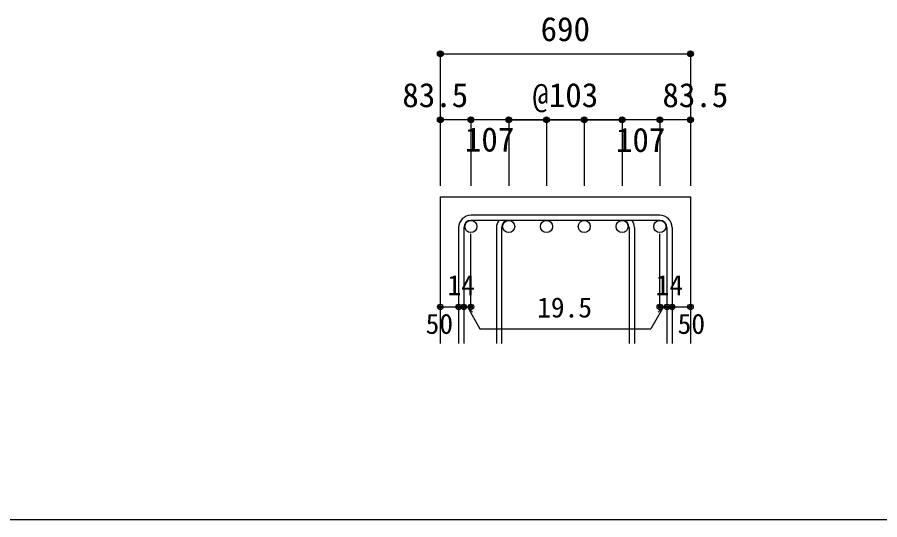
# Model space of a CAD drawing. Units: millimetres at full size, sheet at 1:30; details may follow other scales. Extents: x -5973 to 5980, y -4195 to 4201.
# Drawn here: x -942 to 1409, y -4195 to -2825 of the extents above; entities that cross this region are included whole.
import ezdxf
from ezdxf.enums import TextEntityAlignment as Align

# ---------------------------------------------------------------- set-up
doc = ezdxf.new("R2010")
doc.units = ezdxf.units.MM
doc.header["$LTSCALE"] = 30
doc.header["$PDMODE"] = 32
doc.header["$PDSIZE"] = 15
for name, color, linetype in [('0-1_躯体線', 2, 'Continuous'), ('0-5_基礎梁筋', 7, 'Continuous'), ('0-6_スタラップ筋', 7, 'Continuous'), ('0-D_寸法', 4, 'Continuous'), ('F-0_枠', 6, 'Continuous')]:
    doc.layers.add(name, color=color, linetype=linetype)
doc.styles.add('ＭＳ ゴシック', font='')
doc.styles.get('ＭＳ ゴシック').set_extended_font_data('MS Gothic')

msp = doc.modelspace()

# ---------------------------------------------------------------- linework, layer by layer
at = {"layer": '0-1_躯体線'}
for p, q in [((211.44, -3314.89), (211.44, -3714.89)), ((211.44, -3314.89), (893.44, -3314.89)), ((893.44, -3314.89), (893.44, -3714.89))]:
    msp.add_line(p, q, dxfattribs=at)
at = {"layer": '0-5_基礎梁筋', "color": 3}
for centre in [(294.94, -3395.39), (397.94, -3395.39), (500.94, -3395.39), (603.94, -3395.39), (706.94, -3395.39), (809.94, -3395.39)]:
    msp.add_circle(centre, 16.5, dxfattribs=at)
at = {"layer": '0-6_スタラップ筋'}
for p, q in [((809.94, -3364.89), (294.94, -3364.89)), ((809.94, -3378.89), (294.94, -3378.89)), ((261.44, -3398.39), (261.44, -3714.89)), ((275.44, -3398.39), (275.44, -3714.89)), ((364.44, -3398.39), (364.44, -3714.89)), ((378.44, -3398.39), (378.44, -3714.89)), ((726.44, -3398.39), (726.44, -3714.89)), ((740.44, -3398.39), (740.44, -3714.89)), ((829.44, -3398.39), (829.44, -3714.89)), ((843.44, -3398.39), (843.44, -3714.89))]:
    msp.add_line(p, q, dxfattribs=at)
for centre, radius, start, end in [((294.94, -3398.39), 33.5, 90, 180), ((294.94, -3398.39), 19.5, 90, 180), ((397.94, -3398.39), 33.5, 144.40235, 180), ((397.94, -3398.39), 19.5, 90, 180), ((706.94, -3398.39), 19.5, 0, 90), ((706.94, -3398.39), 33.5, 0, 35.59765), ((809.94, -3398.39), 33.5, 0, 90), ((809.94, -3398.39), 19.5, 0, 90)]:
    msp.add_arc(centre, radius, start, end, dxfattribs=at)
at = {"layer": '0-D_寸法'}
for p, q in [((211.44, -2924.89), (211.44, -3104.89)), ((211.44, -2924.89), (893.44, -2924.89)), ((211.44, -2924.89), (893.44, -2924.89)), ((893.44, -2924.89), (893.44, -3104.89)), ((294.94, -3104.89), (211.44, -3104.89)), ((211.44, -3104.89), (211.44, -3284.89)), ((552.44, -3104.89), (294.94, -3104.89)), ((294.94, -3104.89), (294.94, -3284.89)), ((397.94, -3104.89), (397.94, -3284.89)), ((500.94, -3104.89), (500.94, -3284.89)), ((809.94, -3104.89), (552.44, -3104.89)), ((603.94, -3104.89), (603.94, -3284.89)), ((706.94, -3104.89), (706.94, -3284.89)), ((893.44, -3104.89), (809.94, -3104.89)), ((809.94, -3104.89), (809.94, -3284.89)), ((893.44, -3104.89), (893.44, -3284.89)), ((294.94, -3614.89), (294.94, -3415.56)), ((809.94, -3614.89), (809.94, -3415.56)), ((211.44, -3614.89), (261.44, -3614.89)), ((261.44, -3614.89), (294.94, -3614.89)), ((285.19, -3614.89), (299.33, -3629.04)), ((285.19, -3614.89), (319.41, -3674.17)), ((819.69, -3614.89), (785.46, -3674.17)), ((819.69, -3614.89), (805.54, -3629.04)), ((809.94, -3614.89), (893.44, -3614.89)), ((829.44, -3614.89), (843.44, -3614.89)), ((319.41, -3674.17), (785.46, -3674.17))]:
    msp.add_line(p, q, dxfattribs=at)
for points in [[(893.44, -2924.89), (893.44, -3104.89), (893.44, -3284.89)], [(397.94, -3104.89), (500.94, -3104.89), (603.94, -3104.89), (706.94, -3104.89)]]:
    msp.add_lwpolyline(points, dxfattribs=at)
for centre, radius in [((211.44, -2924.89), 8), ((211.44, -2924.89), 7.2), ((211.44, -2924.89), 6.4), ((211.44, -2924.89), 5.6), ((211.44, -2924.89), 4.8), ((211.44, -2924.89), 4), ((211.44, -2924.89), 3.2), ((211.44, -2924.89), 2.4), ((211.44, -2924.89), 1.6), ((211.44, -2924.89), 0.8), ((893.44, -2924.89), 8), ((893.44, -2924.89), 7.2), ((893.44, -2924.89), 6.4), ((893.44, -2924.89), 5.6), ((893.44, -2924.89), 4.8), ((893.44, -2924.89), 4), ((893.44, -2924.89), 3.2), ((893.44, -2924.89), 2.4), ((893.44, -2924.89), 1.6), ((893.44, -2924.89), 0.8), ((211.44, -3104.89), 8), ((211.44, -3104.89), 7.2), ((211.44, -3104.89), 6.4), ((211.44, -3104.89), 5.6), ((211.44, -3104.89), 4.8), ((211.44, -3104.89), 4), ((211.44, -3104.89), 3.2), ((211.44, -3104.89), 2.4), ((211.44, -3104.89), 1.6), ((294.94, -3104.89), 8), ((294.94, -3104.89), 7.2), ((294.94, -3104.89), 6.4), ((294.94, -3104.89), 5.6), ((294.94, -3104.89), 4.8), ((294.94, -3104.89), 4), ((294.94, -3104.89), 3.2), ((294.94, -3104.89), 2.4), ((294.94, -3104.89), 1.6), ((397.94, -3104.89), 8), ((397.94, -3104.89), 7.2), ((397.94, -3104.89), 6.4), ((397.94, -3104.89), 5.6), ((397.94, -3104.89), 4.8), ((397.94, -3104.89), 4), ((397.94, -3104.89), 3.2), ((397.94, -3104.89), 2.4), ((397.94, -3104.89), 1.6), ((500.94, -3104.89), 8), ((500.94, -3104.89), 7.2), ((500.94, -3104.89), 6.4), ((500.94, -3104.89), 5.6), ((500.94, -3104.89), 4.8), ((500.94, -3104.89), 4), ((500.94, -3104.89), 3.2), ((500.94, -3104.89), 2.4), ((500.94, -3104.89), 1.6), ((603.94, -3104.89), 8), ((603.94, -3104.89), 7.2), ((603.94, -3104.89), 6.4), ((603.94, -3104.89), 5.6), ((603.94, -3104.89), 4.8), ((603.94, -3104.89), 4), ((603.94, -3104.89), 3.2), ((603.94, -3104.89), 2.4), ((603.94, -3104.89), 1.6), ((706.94, -3104.89), 8), ((706.94, -3104.89), 7.2), ((706.94, -3104.89), 6.4), ((706.94, -3104.89), 5.6), ((706.94, -3104.89), 4.8), ((706.94, -3104.89), 4), ((706.94, -3104.89), 3.2), ((706.94, -3104.89), 2.4), ((706.94, -3104.89), 1.6), ((809.94, -3104.89), 8), ((809.94, -3104.89), 7.2), ((809.94, -3104.89), 6.4), ((809.94, -3104.89), 5.6), ((809.94, -3104.89), 4.8), ((809.94, -3104.89), 4), ((809.94, -3104.89), 3.2), ((809.94, -3104.89), 2.4), ((809.94, -3104.89), 1.6), ((893.44, -3104.89), 8), ((893.44, -3104.89), 7.2), ((893.44, -3104.89), 6.4), ((893.44, -3104.89), 5.6), ((893.44, -3104.89), 4.8), ((893.44, -3104.89), 4), ((893.44, -3104.89), 3.2), ((893.44, -3104.89), 2.4), ((893.44, -3104.89), 1.6), ((211.44, -3104.89), 0.8), ((294.94, -3104.89), 0.8), ((397.94, -3104.89), 0.8), ((500.94, -3104.89), 0.8), ((603.94, -3104.89), 0.8), ((706.94, -3104.89), 0.8), ((809.94, -3104.89), 0.8), ((893.44, -3104.89), 0.8), ((211.44, -3614.89), 4), ((211.44, -3614.89), 3.6), ((211.44, -3614.89), 3.2), ((211.44, -3614.89), 2.8), ((211.44, -3614.89), 2.4), ((211.44, -3614.89), 2), ((211.44, -3614.89), 1.6), ((211.44, -3614.89), 1.2), ((211.44, -3614.89), 0.8), ((211.44, -3614.89), 0.4), ((261.44, -3614.89), 4), ((261.44, -3614.89), 3.6), ((261.44, -3614.89), 3.2), ((261.44, -3614.89), 2.8), ((261.44, -3614.89), 2.4), ((261.44, -3614.89), 2), ((261.44, -3614.89), 1.6), ((261.44, -3614.89), 1.2), ((261.44, -3614.89), 0.8), ((261.44, -3614.89), 0.4), ((275.44, -3614.89), 4), ((275.44, -3614.89), 3.6), ((275.44, -3614.89), 3.2), ((275.44, -3614.89), 2.8), ((275.44, -3614.89), 2.4), ((275.44, -3614.89), 2), ((275.44, -3614.89), 1.6), ((275.44, -3614.89), 1.2), ((275.44, -3614.89), 0.8), ((275.44, -3614.89), 0.4), ((294.94, -3614.89), 4), ((294.94, -3614.89), 3.6), ((294.94, -3614.89), 3.2), ((294.94, -3614.89), 2.8), ((294.94, -3614.89), 2.4), ((294.94, -3614.89), 2), ((294.94, -3614.89), 1.6), ((294.94, -3614.89), 1.2), ((294.94, -3614.89), 0.8), ((294.94, -3614.89), 0.4), ((809.94, -3614.89), 4), ((809.94, -3614.89), 3.6), ((809.94, -3614.89), 3.2), ((809.94, -3614.89), 2.8), ((809.94, -3614.89), 2.4), ((809.94, -3614.89), 2), ((809.94, -3614.89), 1.6), ((809.94, -3614.89), 1.2), ((809.94, -3614.89), 0.8), ((809.94, -3614.89), 0.4), ((829.44, -3614.89), 4), ((829.44, -3614.89), 3.6), ((829.44, -3614.89), 3.2), ((829.44, -3614.89), 2.8), ((829.44, -3614.89), 2.4), ((829.44, -3614.89), 2), ((829.44, -3614.89), 1.6), ((829.44, -3614.89), 1.2), ((829.44, -3614.89), 0.8), ((829.44, -3614.89), 0.4), ((843.44, -3614.89), 4), ((843.44, -3614.89), 3.6), ((843.44, -3614.89), 3.2), ((843.44, -3614.89), 2.8), ((843.44, -3614.89), 2.4), ((843.44, -3614.89), 2), ((843.44, -3614.89), 1.6), ((843.44, -3614.89), 1.2), ((843.44, -3614.89), 0.8), ((843.44, -3614.89), 0.4), ((893.44, -3614.89), 4), ((893.44, -3614.89), 3.6), ((893.44, -3614.89), 3.2), ((893.44, -3614.89), 2.8), ((893.44, -3614.89), 2.4), ((893.44, -3614.89), 2), ((893.44, -3614.89), 1.6), ((893.44, -3614.89), 1.2), ((893.44, -3614.89), 0.8), ((893.44, -3614.89), 0.4)]:
    msp.add_circle(centre, radius, dxfattribs=at)
at = {"layer": '0-D_寸法', "color": 7}
for p in [(211.44, -2924.89), (893.44, -2924.89), (211.44, -3104.89), (294.94, -3104.89), (397.94, -3104.89), (500.94, -3104.89), (603.94, -3104.89), (706.94, -3104.89), (809.94, -3104.89), (893.44, -3104.89), (211.44, -3614.89), (261.44, -3614.89), (275.44, -3614.89), (294.94, -3614.89), (809.94, -3614.89), (829.44, -3614.89), (843.44, -3614.89), (893.44, -3614.89)]:
    msp.add_point(p, dxfattribs=at)
at = {"layer": 'F-0_枠'}
msp.add_line((5954.1, -4195.24), (-5972.88, -4195.24), dxfattribs=at)

# ---------------------------------------------------------------- texts
at = {"layer": '0-D_寸法', "style": 'ＭＳ ゴシック'}
for s, height, p in [('690', 65.98, (484.94, -2909.89)), ('83.5', 65.98, (107.94, -3089.89)), ('@103', 65.98, (462.44, -3089.89)), ('83.5', 65.98, (816.94, -3089.89)), ('107', 65.98, (278.5, -3210.96)), ('107', 65.98, (690.38, -3212.1)), ('14', 54.99, (230.9, -3599.44)), ('14', 54.99, (798.48, -3599.44)), ('19.5', 54.99, (475.46, -3660.23)), ('50', 54.99, (171.44, -3704.89)), ('50', 54.99, (858.44, -3704.89))]:
    msp.add_text(s, height=height, dxfattribs=at).set_placement(p, align=Align.BOTTOM_LEFT)

doc.saveas('drawing.dxf')
